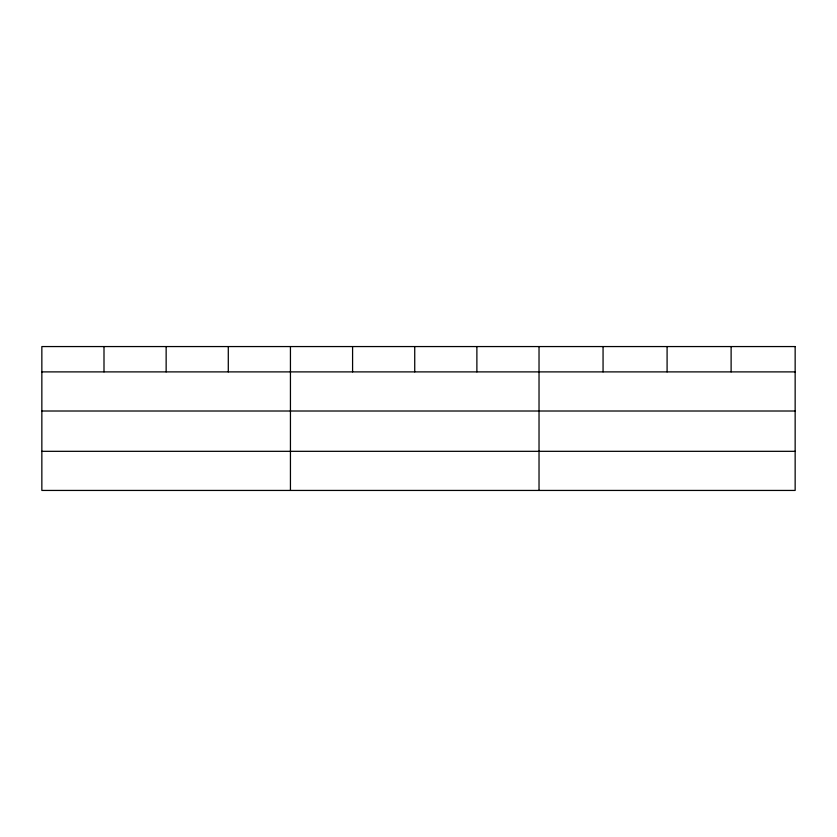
<?xml version="1.0" encoding="UTF-8"?>
<svg xmlns="http://www.w3.org/2000/svg" width="837" height="837" viewBox="0 0 837 837"><rect width="100%" height="100%" fill="white"/><g stroke="black" fill="none" stroke-linecap="round" stroke-linejoin="round"><path stroke-width="1.26" d="M41.85 371.89L795.15 371.89M41.85 411.009L795.15 411.009M41.85 451.321L795.15 451.321M731.119 346.56L731.119 371.89M667.089 346.56L667.089 371.89M603.058 346.56L603.058 371.89M539.028 346.56L539.028 490.44M476.881 346.56L476.881 371.89M414.733 346.56L414.733 371.89M352.586 346.56L352.586 371.89M290.439 346.56L290.439 490.44M228.292 346.56L228.292 371.89M166.144 346.56L166.144 371.89M103.997 346.56L103.997 371.89M795.15 346.56L41.85 346.56L41.85 490.44L795.15 490.44L795.15 346.56"/></g></svg>
